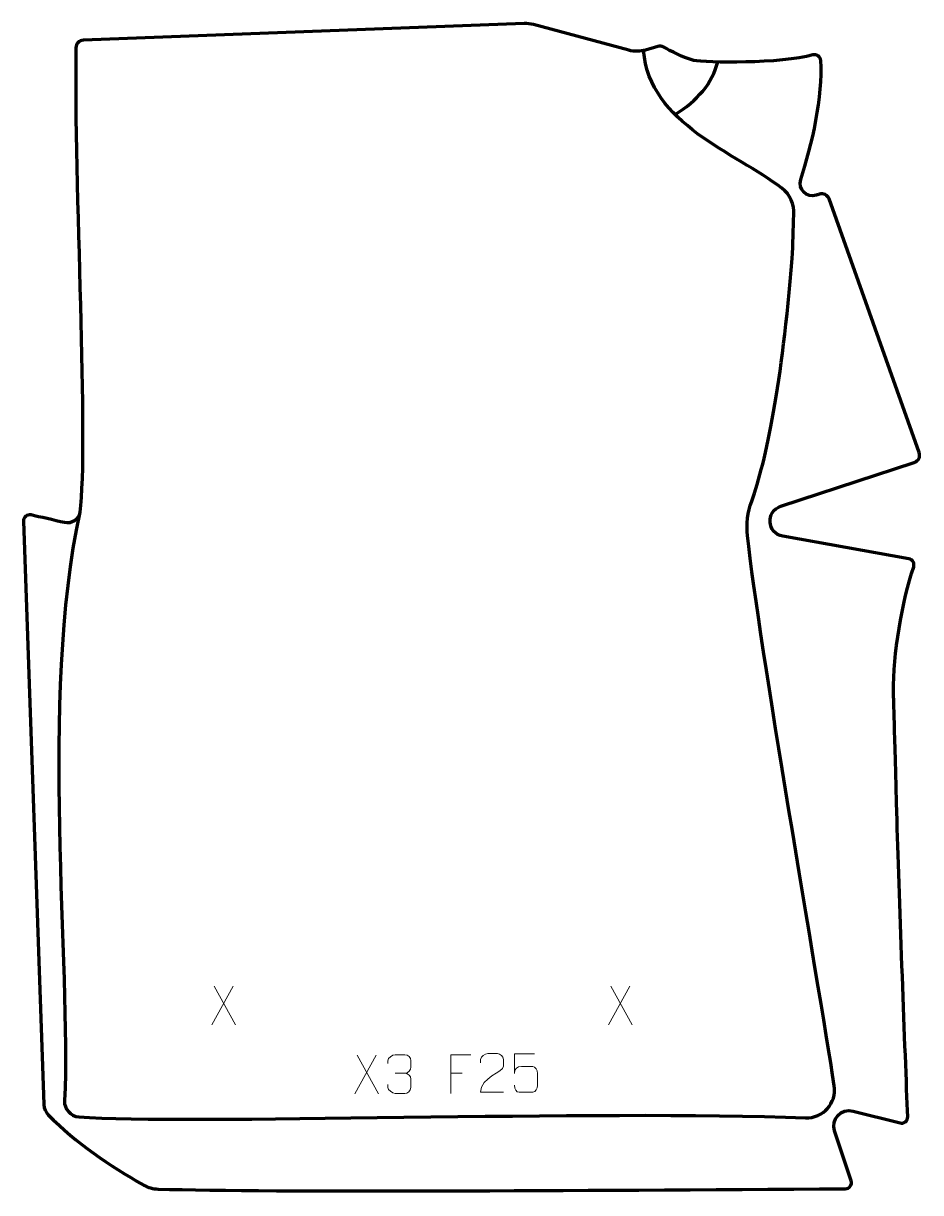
# Model space of a CAD drawing. Header units: millimetres. Extents: x -289 to 290, y -378 to 377.
import ezdxf

# ---------------------------------------------------------------- set-up
doc = ezdxf.new("R2010")
doc.units = ezdxf.units.MM
doc.header["$MEASUREMENT"] = 0
for name, color, linetype in [('layer 1', 7, 'Continuous'), ('layer 2', 7, 'Continuous'), ('layer 3', 7, 'Continuous')]:
    doc.layers.add(name, color=color, linetype=linetype)

msp = doc.modelspace()

# ---------------------------------------------------------------- linework, layer by layer
at = {"layer": 'layer 1', "color": 250, "lineweight": 9}
for points in [[(-153.643, -244.5009), (-153.643, -244.5009), (-167.3836, -269.3967), (-167.3836, -269.3967)], [(-165.929, -244.5009), (-165.929, -244.5009), (-152.1884, -269.4544), (-152.1884, -269.4544)], [(102.1413, -244.5009), (102.1413, -244.5009), (88.4007, -269.3967), (88.4007, -269.3967)], [(89.8553, -244.5009), (89.8553, -244.5009), (103.5959, -269.4544), (103.5959, -269.4544)], [(-61.4885, -288.9949), (-61.4885, -288.9949), (-75.2291, -313.8907), (-75.2291, -313.8907)], [(-73.7745, -288.9949), (-73.7745, -288.9949), (-60.0339, -313.9484), (-60.0339, -313.9484)], [(-49.1958, -300.5978), (-49.1958, -300.5978), (-42.9994, -300.5978), (-42.9994, -300.5978)], [(-13.2657, -300.5978), (-13.2657, -300.5978), (-6.0976, -300.5978), (-6.0976, -300.5978)]]:
    msp.add_open_spline(points, degree=3, dxfattribs=at)
for points, knots in [([(-53.9055, -294.3526), (-53.9055, -294.3526), (-53.9055, -292.4954), (-53.9055, -292.4954), (-53.9055, -292.4954), (-53.9198, -290.7535), (-51.2553, -288.6354), (-49.1962, -288.6581), (-49.1962, -288.6581), (-47.1321, -288.6581), (-45.0681, -288.6581), (-43.0044, -288.6581), (-43.0044, -288.6581), (-40.8099, -288.6493), (-39.2116, -290.4961), (-39.1672, -292.4082), (-39.1672, -292.4082), (-39.1676, -293.8433), (-39.1676, -295.2784), (-39.1672, -296.7139), (-39.1672, -296.7139), (-39.2158, -298.3674), (-40.8184, -300.5974), (-43.0167, -300.5874), (-43.0167, -300.5874), (-40.813, -300.5986), (-39.205, -302.4018), (-39.151, -304.4613), (-39.151, -304.4613), (-39.1514, -306.246), (-39.1514, -308.0307), (-39.151, -309.8158), (-39.151, -309.8158), (-39.1409, -311.8772), (-41.1958, -313.6403), (-43.0167, -313.6322), (-43.0167, -313.6322), (-45.082, -313.6319), (-47.1472, -313.6319), (-49.2128, -313.6322), (-49.2128, -313.6322), (-51.3814, -313.6207), (-53.9124, -311.2205), (-53.931, -309.7587), (-53.931, -309.7587), (-53.931, -309.7587), (-53.931, -307.8501), (-53.931, -307.8501)], [0, 0, 0, 0, 0.07692308, 0.07692308, 0.07692308, 0.07692308, 0.15384615, 0.15384615, 0.15384615, 0.15384615, 0.23076923, 0.23076923, 0.23076923, 0.23076923, 0.30769231, 0.30769231, 0.30769231, 0.30769231, 0.38461538, 0.38461538, 0.38461538, 0.38461538, 0.46153846, 0.46153846, 0.46153846, 0.46153846, 0.53846154, 0.53846154, 0.53846154, 0.53846154, 0.61538462, 0.61538462, 0.61538462, 0.61538462, 0.69230769, 0.69230769, 0.69230769, 0.69230769, 0.76923077, 0.76923077, 0.76923077, 0.76923077, 0.84615385, 0.84615385, 0.84615385, 0.84615385, 1, 1, 1, 1]), ([(-0.3917, -288.7181), (-0.3917, -288.7181), (-13.2657, -288.7181), (-13.2657, -288.7181), (-13.2657, -288.7181), (-13.2657, -288.7181), (-13.2657, -313.6717), (-13.2657, -313.6717)], [0, 0, 0, 0, 0.33333333, 0.33333333, 0.33333333, 0.33333333, 1, 1, 1, 1]), ([(20.5639, -312.8672), (15.6495, -312.8669), (10.7351, -312.8669), (5.821, -312.8672), (5.821, -312.8672), (5.821, -302.9349), (20.472, -300.2937), (20.5639, -295.9834), (20.5639, -295.9834), (20.5636, -294.5593), (20.5636, -293.1356), (20.5639, -291.7123), (20.5639, -291.7123), (20.547, -289.6352), (18.4242, -287.9104), (16.7532, -287.8931), (16.7532, -287.8931), (14.68, -287.8935), (12.6071, -287.8935), (10.5347, -287.8931), (10.5347, -287.8931), (8.7126, -287.8766), (5.8879, -289.6687), (5.821, -291.7623), (5.821, -291.7623), (5.821, -291.7623), (5.821, -293.8171), (5.821, -293.8171)], [0, 0, 0, 0, 0.125, 0.125, 0.125, 0.125, 0.25, 0.25, 0.25, 0.25, 0.375, 0.375, 0.375, 0.375, 0.5, 0.5, 0.5, 0.5, 0.625, 0.625, 0.625, 0.625, 0.75, 0.75, 0.75, 0.75, 1, 1, 1, 1]), ([(40.558, -287.9613), (40.558, -287.9613), (27.7063, -287.9613), (27.7063, -287.9613), (27.7063, -287.9613), (27.7066, -292.1919), (27.7066, -296.4228), (27.7063, -300.654), (27.7063, -300.654), (27.706, -297.3439), (29.337, -296.2721), (32.149, -296.2116), (32.149, -296.2116), (34.5886, -296.2113), (37.0281, -296.2113), (39.4673, -296.2116), (39.4673, -296.2116), (41.1171, -296.2048), (42.592, -298.5853), (42.6205, -300.654), (42.6205, -300.654), (42.6202, -303.2413), (42.6202, -305.8289), (42.6205, -308.4166), (42.6205, -308.4166), (42.6667, -310.376), (41.1673, -312.8123), (39.5414, -312.8708), (39.5414, -312.8708), (37.5849, -312.8705), (32.6899, -312.8705), (30.7329, -312.8708), (30.7329, -312.8708), (28.8874, -312.8796), (27.7803, -310.9148), (27.7595, -308.3637)], [0, 0, 0, 0, 0.1, 0.1, 0.1, 0.1, 0.2, 0.2, 0.2, 0.2, 0.3, 0.3, 0.3, 0.3, 0.4, 0.4, 0.4, 0.4, 0.5, 0.5, 0.5, 0.5, 0.6, 0.6, 0.6, 0.6, 0.7, 0.7, 0.7, 0.7, 0.8, 0.8, 0.8, 0.8, 1, 1, 1, 1])]:
    msp.add_open_spline(points, degree=3, knots=knots, dxfattribs=at)
at = {"layer": 'layer 2', "color": 230, "lineweight": 200}
msp.add_open_spline([(-284.0249, 59.4821), (-278.4249, 58.2124), (-269.2841, 56.1353), (-262.4035, 54.546), (-262.4035, 54.546), (-257.8291, 53.4894), (-253.3142, 56.5773), (-252.681, 61.2269), (-252.681, 61.2269), (-246.8217, 104.269), (-256.5682, 275.0395), (-255.1141, 360.8242), (-255.1141, 360.8242), (-255.0689, 363.4763), (-252.9561, 365.6279), (-250.304, 365.7285), (-250.304, 365.7285), (-250.304, 365.7285), (33.9003, 376.4854), (33.9003, 376.4854), (33.9003, 376.4854), (35.9083, 376.5612), (37.9163, 376.3344), (39.8569, 375.8123), (39.8569, 375.8123), (39.8569, 375.8123), (101.4152, 359.2483), (101.4152, 359.2483), (101.4152, 359.2483), (104.9719, 358.2916), (108.7241, 358.3346), (112.2579, 359.3732), (112.2579, 359.3732), (112.2579, 359.3732), (120.0507, 361.6641), (120.0507, 361.6641), (120.0507, 361.6641), (121.3426, 362.0437), (122.7315, 361.8871), (123.9062, 361.2291), (123.9062, 361.2291), (127.7903, 359.0532), (137.0698, 354.0939), (143.3108, 352.7078), (143.3108, 352.7078), (150.76, 351.0533), (199.4775, 350.4172), (220.0784, 356.2059), (220.0784, 356.2059), (222.5087, 356.8889), (224.9562, 355.1716), (225.1418, 352.6556), (225.1418, 352.6556), (226.8422, 329.585), (219.5333, 298.0209), (212.2192, 275.8365), (212.2192, 275.8365), (210.1724, 269.6276), (216.0701, 263.7302), (222.2921, 265.7463), (222.2921, 265.7463), (223.0001, 265.9756), (223.6545, 266.188), (224.2532, 266.3824), (224.2532, 266.3824), (226.8295, 267.2192), (229.6016, 265.8529), (230.5086, 263.3019), (230.5086, 263.3019), (230.5086, 263.3019), (288.6171, 99.7958), (288.6171, 99.7958), (288.6171, 99.7958), (289.5573, 97.151), (288.1338, 94.2515), (285.4657, 93.3756), (285.4657, 93.3756), (285.4657, 93.3756), (199.3605, 65.1135), (199.3605, 65.1135), (199.3605, 65.1135), (189.4954, 61.8757), (190.4934, 47.6153), (200.7137, 45.7813), (200.7137, 45.7813), (200.7137, 45.7813), (282.0166, 31.1928), (282.0166, 31.1928), (282.0166, 31.1928), (284.4152, 30.7624), (285.881, 28.3061), (285.1056, 25.9975), (285.1056, 25.9975), (277.7124, 3.9926), (271.6933, -30.8812), (272.1032, -54.6511), (272.1032, -54.6511), (272.2383, -62.4697), (272.6035, -73.5599), (274.3942, -137.5475), (274.3942, -137.5475), (275.9178, -191.9857), (279.6266, -287.3041), (281.2585, -328.6391), (281.2585, -328.6391), (281.3644, -331.311), (278.8667, -333.3282), (276.2741, -332.6682), (276.2741, -332.6682), (276.2741, -332.6682), (246.0263, -324.9677), (246.0263, -324.9677), (246.0263, -324.9677), (238.36, -323.0162), (231.5691, -330.3127), (234.071, -337.8131), (234.071, -337.8131), (234.071, -337.8131), (244.7633, -369.8718), (244.7633, -369.8718), (244.7633, -369.8718), (245.6237, -372.4516), (243.7145, -375.1183), (240.9939, -375.1334), (240.9939, -375.1334), (64.5133, -376.1283), (-126.5358, -377.5694), (-202.1939, -375.2633), (-202.1939, -375.2633), (-205.4327, -375.1645), (-208.6, -374.2878), (-211.4204, -372.6936), (-211.4204, -372.6936), (-233.5417, -360.1922), (-254.9331, -345.6783), (-272.9265, -327.4368), (-272.9265, -327.4368), (-274.6781, -325.6613), (-275.6863, -323.2846), (-275.7731, -320.7926), (-275.7731, -320.7926), (-275.7731, -320.7926), (-288.9053, 55.4435), (-288.9053, 55.4435), (-288.9053, 55.4435), (-288.997, 58.0643), (-286.5836, 60.0621), (-284.0249, 59.4821)], degree=3, knots=[0, 0, 0, 0, 0.02631579, 0.02631579, 0.02631579, 0.02631579, 0.05263158, 0.05263158, 0.05263158, 0.05263158, 0.07894737, 0.07894737, 0.07894737, 0.07894737, 0.10526316, 0.10526316, 0.10526316, 0.10526316, 0.13157895, 0.13157895, 0.13157895, 0.13157895, 0.15789474, 0.15789474, 0.15789474, 0.15789474, 0.18421053, 0.18421053, 0.18421053, 0.18421053, 0.21052632, 0.21052632, 0.21052632, 0.21052632, 0.23684211, 0.23684211, 0.23684211, 0.23684211, 0.26315789, 0.26315789, 0.26315789, 0.26315789, 0.28947368, 0.28947368, 0.28947368, 0.28947368, 0.31578947, 0.31578947, 0.31578947, 0.31578947, 0.34210526, 0.34210526, 0.34210526, 0.34210526, 0.36842105, 0.36842105, 0.36842105, 0.36842105, 0.39473684, 0.39473684, 0.39473684, 0.39473684, 0.42105263, 0.42105263, 0.42105263, 0.42105263, 0.44736842, 0.44736842, 0.44736842, 0.44736842, 0.47368421, 0.47368421, 0.47368421, 0.47368421, 0.5, 0.5, 0.5, 0.5, 0.52631579, 0.52631579, 0.52631579, 0.52631579, 0.55263158, 0.55263158, 0.55263158, 0.55263158, 0.57894737, 0.57894737, 0.57894737, 0.57894737, 0.60526316, 0.60526316, 0.60526316, 0.60526316, 0.63157895, 0.63157895, 0.63157895, 0.63157895, 0.65789474, 0.65789474, 0.65789474, 0.65789474, 0.68421053, 0.68421053, 0.68421053, 0.68421053, 0.71052632, 0.71052632, 0.71052632, 0.71052632, 0.73684211, 0.73684211, 0.73684211, 0.73684211, 0.76315789, 0.76315789, 0.76315789, 0.76315789, 0.78947368, 0.78947368, 0.78947368, 0.78947368, 0.81578947, 0.81578947, 0.81578947, 0.81578947, 0.84210526, 0.84210526, 0.84210526, 0.84210526, 0.86842105, 0.86842105, 0.86842105, 0.86842105, 0.89473684, 0.89473684, 0.89473684, 0.89473684, 0.92105263, 0.92105263, 0.92105263, 0.92105263, 0.94736842, 0.94736842, 0.94736842, 0.94736842, 1, 1, 1, 1], dxfattribs=at)
at = {"layer": 'layer 3', "color": 142, "lineweight": 200}
msp.add_open_spline([(-252.6811, 61.227), (-278.8283, -59.6466), (-258.1555, -232.6877), (-262.4823, -318.2324), (-262.4823, -318.2324), (-262.756, -323.6429), (-258.6899, -328.2989), (-253.2889, -328.7194), (-253.2889, -328.7194), (-186.5003, -333.9218), (82.4752, -324.0363), (215.3825, -329.3343), (215.3825, -329.3343), (226.6911, -329.7852), (235.6012, -319.8125), (233.8849, -308.6259), (233.8849, -308.6259), (223.1171, -238.445), (185.4274, -23.2403), (177.928, 45.9623), (177.928, 45.9623), (177.1057, 53.5506), (178.0409, 61.2175), (180.6278, 68.3983), (180.6278, 68.3983), (189.9493, 94.2724), (200.3728, 143.7926), (206.6611, 225.0158), (206.6611, 225.0158), (207.3628, 234.0772), (207.2866, 244.1719), (207.8611, 253.1177), (207.8611, 253.1177), (208.2863, 259.7393), (205.3988, 266.1355), (200.1559, 270.2024), (200.1559, 270.2024), (170.4957, 293.2081), (114.5332, 311.4918), (110.9694, 359.0417)], degree=3, knots=[0, 0, 0, 0, 0.09090909, 0.09090909, 0.09090909, 0.09090909, 0.18181818, 0.18181818, 0.18181818, 0.18181818, 0.27272727, 0.27272727, 0.27272727, 0.27272727, 0.36363636, 0.36363636, 0.36363636, 0.36363636, 0.45454545, 0.45454545, 0.45454545, 0.45454545, 0.54545455, 0.54545455, 0.54545455, 0.54545455, 0.63636364, 0.63636364, 0.63636364, 0.63636364, 0.72727273, 0.72727273, 0.72727273, 0.72727273, 0.81818182, 0.81818182, 0.81818182, 0.81818182, 1, 1, 1, 1], dxfattribs=at)
msp.add_open_spline([(131.2039, 317.7967), (145.6043, 326.6306), (155.323, 337.922), (158.7498, 351.6715)], degree=3, dxfattribs=at)

doc.saveas('drawing.dxf')
